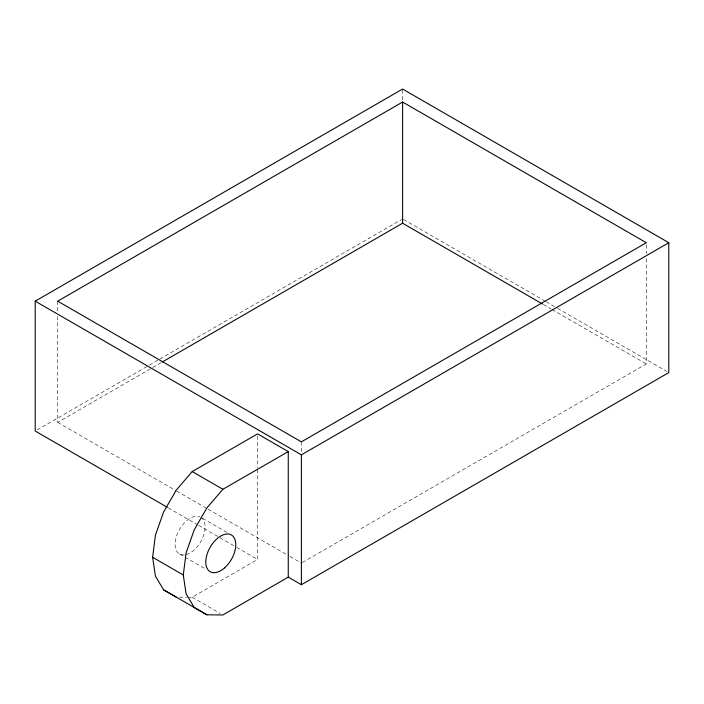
<?xml version="1.0" encoding="UTF-8"?>
<svg xmlns="http://www.w3.org/2000/svg" width="704" height="704" viewBox="0 0 704 704"><rect width="100%" height="100%" fill="white"/><g stroke="black" fill="none" stroke-linecap="round" stroke-linejoin="round"><path stroke-width="0.53" stroke-dasharray="3.52 2.64" d="M187.95 597.212L192.21 597.247L257.594 559.434L257.594 468.82M37.101 429.942L148.474 365.64M149.424 365.094L158.937 359.594M159.896 359.049L401.658 219.463M57.693 316.448L57.693 422.382L151.765 368.069M152.715 367.523L161.269 362.586M302.333 562.522L646.307 363.933L646.307 258.007M179.432 597.133L186.886 597.203M403.568 219.463L545.213 301.242M546.163 301.787L556.618 307.833M557.568 308.378L666.899 371.501M543.497 304.577L551.109 308.977M552.068 309.531L646.307 363.933M57.693 422.382L175.736 490.53M176.686 491.075L207.143 508.666M208.102 509.212L289.01 555.931M289.96 556.477L301.391 563.077M202.567 518.329L226.741 532.286M168.256 507.857L197.718 524.867M198.669 525.413L235.734 546.814M236.685 547.36L257.594 559.434M179.502 553.995L184.149 556.67M185.082 557.207L205.533 569.017M192.21 597.247L220.097 613.351M646.307 244.904L646.307 253.642M402.609 90.13L402.609 101.042M301.391 441.857L301.391 452.778M257.594 436.075L257.594 467.729M57.693 301.162L57.693 312.083M200.71 517.255A21.208 12.241 -60 0 1 203.095 536.782A21.208 12.241 -60 0 1 186.226 554.594M184.369 554.937A21.208 12.241 -60 0 1 177.285 534.037A21.208 12.241 -60 0 1 199.751 516.798"/><path stroke-width="1.06" d="M206.914 614.812L163.566 589.811L155.417 576.083L152.618 557.269L155.417 535.216L163.566 512.09L176.238 490.16L192.21 471.566L257.594 433.884L288.262 451.598L288.262 577.139L222.886 614.962L206.914 614.812L194.234 607.517L186.094 593.789L183.286 574.983L186.094 552.93L194.234 529.804L206.914 507.866L222.886 489.28L288.262 451.598M167.306 507.302L35.2 431.033L35.2 301.162L402.609 89.038L668.8 242.722L668.8 372.592L301.391 584.716L288.262 577.139M402.609 102.027L57.693 301.162L301.391 441.857L646.307 242.722L402.609 102.027L402.609 223.238L162.219 362.032M35.2 301.162L301.391 454.846L668.8 242.722M163.566 589.811L176.238 597.098M402.609 223.238L542.546 304.031M192.21 471.566L222.886 489.28M152.618 557.269L183.286 574.983M301.391 454.846L301.391 584.716M224.664 567.82A21.208 12.241 -60 0 0 231.387 534.97A21.208 12.241 -60 0 0 206.298 557.216A21.208 12.241 -60 0 0 224.664 567.82"/></g></svg>
